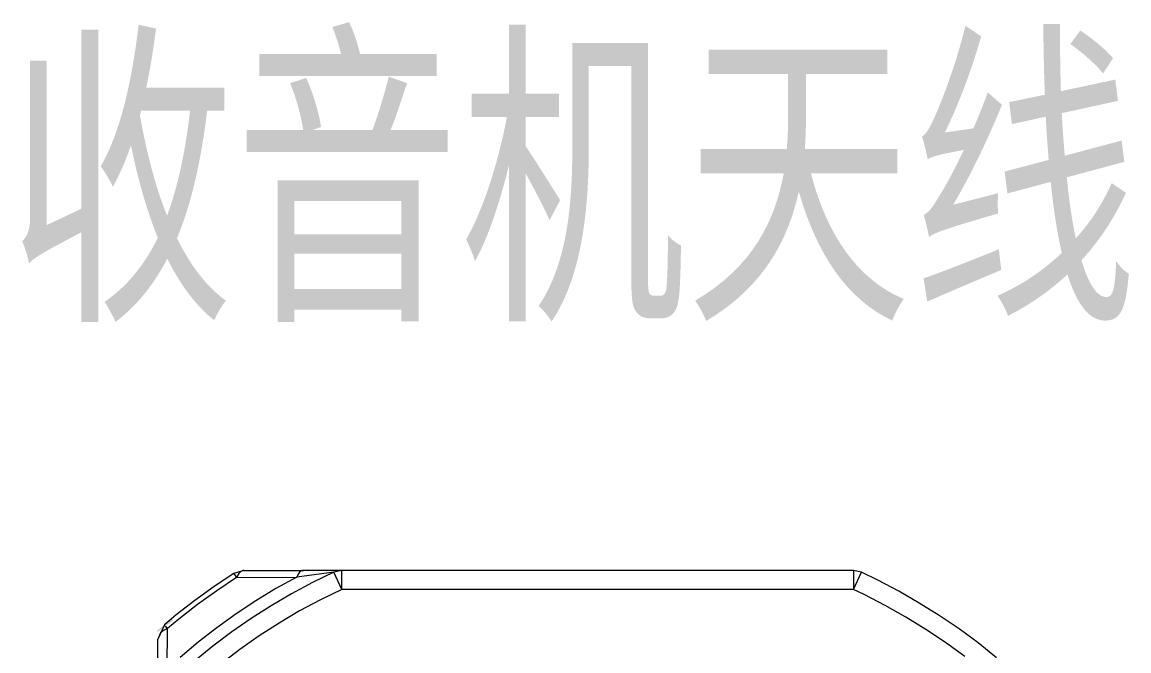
# Model space of a CAD drawing. Header units: inches. Extents: x 47316 to 59086, y 3141 to 11743.
# Drawn here: x 51186.14 to 51209.54, y 4971.61 to 4984.9 of the extents above; entities that cross this region are included whole.
import ezdxf

# ---------------------------------------------------------------- set-up
doc = ezdxf.new("R2010")
doc.units = ezdxf.units.IN
doc.header["$MEASUREMENT"] = 0
doc.layers.add('_BLACK_HOLE', color=7, linetype='Continuous')
doc.styles.add('MtX_SimSun', font='')
doc.styles.get('MtX_SimSun').set_extended_font_data('SimSun')

msp = doc.modelspace()

# ---------------------------------------------------------------- hatches: boundary and pattern name
h = msp.add_hatch(color=7)
h.dxf.hatch_style = 2
h.paths.add_polyline_path([(51189.336, 4972.257), (51189.014, 4972.016), (51188.993, 4972.044), (51189.315, 4972.286)])

# ---------------------------------------------------------------- linework, layer by layer
at = {"color": 7, "lineweight": 0}
for p, q in [((51190.621, 4973.252), (51190.205, 4972.976)), ((51190.833, 4973.315), (51190.621, 4973.252)), ((51190.621, 4973.252), (51190.678, 4973.167)), ((51190.727, 4973.252), (51190.678, 4973.167)), ((51190.77, 4973.294), (51190.727, 4973.252)), ((51190.812, 4973.315), (51190.77, 4973.294)), ((51190.833, 4973.315), (51190.812, 4973.315)), ((51190.833, 4973.315), (51192.089, 4973.315)), ((51192.731, 4973.28), (51191.948, 4973.174)), ((51191.976, 4973.237), (51191.948, 4973.174)), ((51192.011, 4973.28), (51191.976, 4973.237)), ((51192.047, 4973.308), (51192.011, 4973.28)), ((51192.068, 4973.315), (51192.047, 4973.308)), ((51192.089, 4973.315), (51192.068, 4973.315)), ((51192.893, 4973.315), (51192.089, 4973.315)), ((51192.731, 4973.28), (51192.28, 4973.061)), ((51192.9, 4973.315), (51192.731, 4973.28)), ((51192.9, 4972.913), (51192.731, 4973.28)), ((51192.9, 4972.913), (51192.9, 4973.315)), ((51203.724, 4973.315), (51192.9, 4973.315)), ((51203.724, 4973.315), (51203.724, 4972.913)), ((51203.893, 4973.28), (51203.724, 4973.315)), ((51203.724, 4972.913), (51203.893, 4973.28)), ((51204.239, 4973.11), (51203.893, 4973.28)), ((51190.205, 4972.976), (51189.796, 4972.68)), ((51190.678, 4973.167), (51190.262, 4972.885)), ((51190.678, 4973.167), (51191.948, 4973.174)), ((51191.948, 4973.174), (51191.51, 4972.934)), ((51192.28, 4973.061), (51191.842, 4972.821)), ((51204.683, 4972.878), (51204.239, 4973.11)), ((51190.262, 4972.885), (51189.852, 4972.595)), ((51191.51, 4972.934), (51191.087, 4972.673)), ((51191.842, 4972.821), (51191.412, 4972.567)), ((51192.9, 4972.913), (51192.449, 4972.694)), ((51203.724, 4972.913), (51192.9, 4972.913)), ((51203.949, 4972.807), (51203.724, 4972.913)), ((51204.394, 4972.574), (51203.949, 4972.807)), ((51205.114, 4972.624), (51204.683, 4972.878)), ((51189.796, 4972.68), (51189.401, 4972.377)), ((51189.852, 4972.595), (51189.457, 4972.285)), ((51191.087, 4972.673), (51190.671, 4972.398)), ((51191.412, 4972.567), (51190.988, 4972.299)), ((51192.449, 4972.694), (51192.011, 4972.461)), ((51204.831, 4972.327), (51204.394, 4972.574)), ((51205.537, 4972.363), (51205.114, 4972.624)), ((51189.401, 4972.377), (51189.154, 4972.165)), ((51189.457, 4972.285), (51189.217, 4972.087)), ((51190.671, 4972.398), (51190.262, 4972.102)), ((51190.988, 4972.299), (51190.579, 4972.017)), ((51192.011, 4972.461), (51191.581, 4972.2)), ((51205.255, 4972.066), (51204.831, 4972.327)), ((51205.953, 4972.08), (51205.537, 4972.363)), ((51189.154, 4972.165), (51189.013, 4971.862)), ((51189.133, 4972.045), (51189.069, 4971.996)), ((51189.217, 4972.087), (51189.133, 4972.045)), ((51189.217, 4972.087), (51189.175, 4972.137)), ((51189.21, 4971.234), (51189.217, 4972.087)), ((51190.262, 4972.102), (51189.867, 4971.798)), ((51191.581, 4972.2), (51191.158, 4971.932)), ((51205.671, 4971.791), (51205.255, 4972.066)), ((51206.355, 4971.784), (51205.953, 4972.08)), ((51189.069, 4971.996), (51189.013, 4971.862)), ((51189.013, 4971.015), (51189.013, 4971.862)), ((51189.867, 4971.798), (51189.486, 4971.474)), ((51190.579, 4972.017), (51190.177, 4971.713)), ((51191.158, 4971.932), (51190.748, 4971.643)), ((51206.073, 4971.495), (51205.671, 4971.791)), ((51190.177, 4971.713), (51189.789, 4971.396)), ((51190.748, 4971.643), (51190.353, 4971.34)), ((51206.743, 4971.467), (51206.355, 4971.784))]:
    msp.add_line(p, q, dxfattribs=at)

# ---------------------------------------------------------------- texts
at = {"layer": '_BLACK_HOLE', "lineweight": -2, "style": 'MtX_SimSun', "width": 0.7}
msp.add_text('收音机天线', height=5, dxfattribs=at).set_placement((51185.851, 4979.12))

doc.saveas('drawing.dxf')
